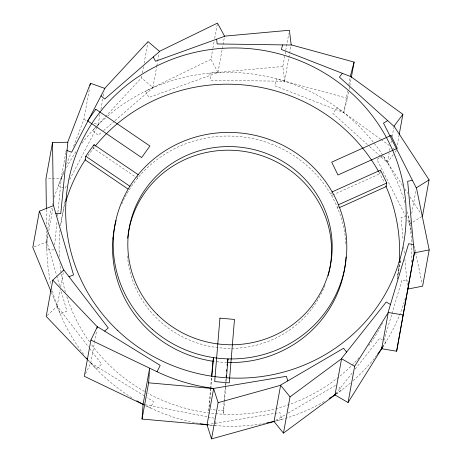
<?xml version="1.0" encoding="UTF-8"?>
<svg xmlns="http://www.w3.org/2000/svg" width="462" height="462" viewBox="0 0 462 462"><rect width="100%" height="100%" fill="white"/><g stroke="black" fill="none" stroke-linecap="round" stroke-linejoin="round"><path stroke-width="0.35" stroke-dasharray="2.31 1.73" d="M208.685 410.758L210.464 389.218M210.522 388.502L211.475 377.015M209.344 407.132L210.828 389.183M210.886 388.467L211.833 376.98M215.569 421.332L215.217 425.566L208.76 424.988M225.375 386.203L223.059 414.206L223.718 410.579L225.733 386.168M225.433 385.487L225.964 379.025M225.797 385.452L226.328 378.99M54.678 244.883L57.017 221.327M57.513 216.326L61.273 178.494L46.656 178.678M46.778 241.926L48.042 234.956M48.805 230.775L53.113 207.08M61.088 178.494L65.777 152.708M65.904 152.01L66.407 149.22M60.834 223.874L65.015 200.872M65.055 200.358L65.309 198.966M73.516 146.339L83.882 119.502L89.709 87.439M57.121 306.358L60.164 289.628M60.672 286.838L63.329 272.205M93.653 147.135L93.434 148.348L136.325 177.489M98.123 124.625L100.15 113.473M100.912 109.292L102.812 98.833M103.321 96.044L104.077 91.863M105.428 116.742L141.453 77.847L141.828 75.756M142.336 72.967L143.474 66.695M144.109 63.207L147.909 42.296M90.731 363.08L94.404 342.868M94.531 342.169L96.685 330.318M152.882 87.589L156.682 66.678M156.809 65.985L157.571 61.798M157.698 61.105L159.09 53.436M137.514 178.297L138.063 175.277M210.891 59.344L145.588 91.147L148.92 97.476L218.052 72.551L210.891 59.344L212.791 48.891M212.918 48.192L214.183 41.222M214.691 38.433L217.475 23.1M217.972 72.395L222.153 49.394M222.274 48.695L222.909 45.212M223.036 44.514L224.301 37.543M208.945 410.499L209.165 409.286M282.825 66.499L209.812 73.14L210.574 80.186L284.615 81.266L282.825 66.499L284.979 54.649M285.106 53.95L285.608 51.161M285.735 50.468L288.779 33.738M284.592 81.093L288.773 58.091M288.9 57.392L289.535 53.91M289.657 53.211L291.054 45.547M343.757 112.509L347.684 90.898M348.822 84.627L350.086 77.656M347.534 98.337L276.674 78.921L274.763 85.73L343.711 112.676L347.534 98.337L348.677 92.065M349.185 89.276L349.688 86.486M349.815 85.793L351.207 78.124M332.149 191.892L331.491 195.518L332.796 194.929M337.757 208.374L338.305 205.353M380.388 170.755L379.839 173.776L333.448 194.635M387.468 162.393L389.114 153.332M389.622 150.543L390.251 147.06M391.014 142.879L391.395 140.789M392.151 136.608L393.797 127.547M397.297 144.987L399.076 135.233M397.863 274.723L400.398 260.782M397.193 278.713L400.866 258.501M409.823 224.018L410.585 219.837M411.723 213.565L415.777 191.262M383.968 340.442L391.764 314.316M391.972 313.629L402.021 279.943L408.558 281.115M64.195 170.449L58.224 185.92L65.061 188.467L67.054 184.638M66.516 164.449L70.929 153.02M85.539 373.781L90.806 362.918L143.861 395.622M69.71 179.539L96.968 127.235M97.297 126.6L98.296 124.682L93.376 122.915M382.859 346.852L385.92 341.955L384.211 340.939M393.347 154.51L387.358 162.537L380.942 156.751M395.01 152.275L396.286 150.566L394.536 149.295M335.724 393.751L353.037 371.881M355.255 369.08L379.666 338.236L383.645 340.604M95.114 127.876L92.671 130.509L98.129 135.274L101.392 132.45M97.066 125.768L104.938 117.267M47.234 315.431L57.253 306.237L88.6 347.135M103.563 130.561L114.432 121.142M114.974 120.674L153.02 87.705L141.453 77.847M336.307 393.994L341.482 390.165L337.901 385.649M421.881 216.511L409.673 224.116L407.074 218.982M275.779 420.31L285.672 414.524M288.149 413.08L336.388 384.881M34.09 246.904L46.945 241.863L56.549 275.15M275.687 421.073L281.895 419.346L279.81 412.543L214.056 423.492M206.988 424.67L213.346 423.608M54.181 249.878L46.881 249.884L46.639 231.15M223.718 410.579L218.249 410.239M215.523 410.002L210.978 409.517M145.189 404.672L207.328 416.851M208.033 416.99L214.385 418.237M83.882 119.502L86.596 120.478M145.259 405.492L150.445 407.975L153.621 401.634L146.91 397.499M380.63 139.224L337.144 107.715L332.819 113.369L369.178 146.148M381.11 139.57L389.911 145.946M392.787 148.031L393.965 148.885M369.716 146.627L380.411 156.272M88.254 360.487L96.333 368.953L101.663 364.177L89.039 347.707M402.581 185.58L383.062 155.63L376.9 159.367L405.451 215.777M404.781 188.958L407.657 193.37M409.898 196.806L420.541 213.132M51.386 292.446L60.181 313.773L66.955 311.209L60.753 289.714M56.751 275.843L59.552 285.551M411.128 230.376L408.212 216.199L401.056 217.504L403.095 239.697M411.267 231.04L411.711 233.2M414.322 245.882L415.488 251.565M415.633 252.246L422.176 284.049M403.753 246.858L404.406 254.013M404.868 259.026L407.299 285.51M46.356 209.592L46.575 226.155M325.046 285.146A102.298 98.995 10.3 0 1 214.16 347.124A102.298 98.995 10.3 0 1 127.339 254.117M226.975 362.497A116.915 113.138 10.3 0 1 214.507 361.463M121.754 204.042A116.915 113.138 10.3 0 1 249.133 137.901A116.915 113.138 10.3 0 1 345.94 243.913M382.49 323.157A170.426 164.922 10.3 0 1 367.891 346.806M359.101 357.64A170.426 164.922 10.3 0 1 147.892 393.353M144.554 391.505A170.426 164.922 10.3 0 1 91.078 344.069M89.524 341.92A170.426 164.922 10.3 0 1 66.638 296.061M65.465 292.186A170.426 164.922 10.3 0 1 59.91 263.542M59.361 256.624A170.426 164.922 10.3 0 1 60.031 230.111M60.534 225.976A170.426 164.922 10.3 0 1 65.338 203.159M87.959 155.746A170.426 164.922 10.3 0 1 94.75 146.691M378.915 172.095A170.426 164.922 10.3 0 1 384.419 182.877M398.925 265.91A170.426 164.922 10.3 0 1 397.124 279.244M405.411 297.834A182.675 176.779 10.3 0 1 382.819 346.76M376.674 355.37A182.675 176.779 10.3 0 1 353.107 380.734M350.421 383.056A182.675 176.779 10.3 0 1 336.307 393.872M324.255 401.507A182.675 176.779 10.3 0 1 275.797 420.946M265.217 423.204A182.675 176.779 10.3 0 1 208.657 424.878M198.475 423.354A182.675 176.779 10.3 0 1 145.374 405.463M131.832 397.776A182.675 176.779 10.3 0 1 88.571 360.32M83.639 354.198A182.675 176.779 10.3 0 1 51.981 288.941M50.71 283.449A182.675 176.779 10.3 0 1 47.442 233.148M47.84 228.956A182.675 176.779 10.3 0 1 51.363 208.229M52.2 204.828A182.675 176.779 10.3 0 1 52.553 203.471M54.279 197.395A182.675 176.779 10.3 0 1 63.999 172.58M66.528 167.556A182.675 176.779 10.3 0 1 76.27 151.247M82.022 143.22A182.675 176.779 10.3 0 1 105.596 117.856M107.738 115.997A182.675 176.779 10.3 0 1 404.874 202.841M407.218 211.706A182.675 176.779 10.3 0 1 411.417 263.346"/><path stroke-width="0.69" d="M208.044 424.924L142.03 419.063L143.07 404.256M142.03 419.063L148.62 382.819L149.642 368.191L143.058 404.435M211.532 376.293L213.438 357.594L211.896 376.259M226.143 376.871L226.264 375.433M226.617 371.125L226.738 369.687M227.09 365.378L227.212 363.946M226.386 378.268L227.991 358.882L227.552 361.301M382.126 346.633L381.508 348.695L396.627 351.23L407.94 288.305M396.627 351.23L414.391 252.812L407.807 289.056M68.977 276.692L73.545 274.965L53.534 205.619L39.391 211.169L32.802 247.413L51.149 291.874M55.844 213.64L60.765 213.635L67.856 142.25L52.547 142.446L45.957 178.69L46.35 208.893M104.655 331.156L108.252 327.933L63.843 269.993L52.778 280.145L46.194 316.389L87.763 359.967M90.09 85.349L90.465 83.258L104.88 88.438L71.645 152.223L67.036 150.502M138.173 174.671L94.092 144.721L88.929 151.675L85.811 156.283L85.152 159.91L128.038 189.05M93.873 145.928L94.092 144.721M90.904 340.061L157.034 371.731L160.204 365.39L97.395 326.674L90.904 340.061L84.321 376.305L143.965 404.868M112.93 238.958L113.588 235.337M97.06 328.228L97.315 326.836L52.778 280.145M207.04 424.838L213.623 388.594L148.62 382.819M275 421.263L211.538 438.9L218.128 402.656L213.571 388.427A182.675 176.779 10.3 0 1 157.034 371.731M274.035 421.535L280.619 385.291L218.128 402.656M273.92 421.39L283.449 433.125L290.038 396.881L341.58 358.72L334.996 394.964M351.334 77.425L354.123 62.093L291.181 44.849M332.149 191.892L380.497 170.149L386.763 183.004L386.105 186.631L339.068 207.785M335.724 393.751L334.84 394.877L348.053 402.529L354.643 366.285L388.276 312.479L381.687 348.723M399.197 134.534L402.876 114.322L350.34 76.265M422.493 216.129L429.077 179.885L394.051 126.149M416.412 187.774L429.198 249.925L422.609 286.169L407.628 289.091M354.123 62.093L350.294 76.432L281.352 49.486L282.64 44.901M67.677 142.25L90.465 83.258M348.053 402.529L382.478 347.464M402.876 114.322L393.947 126.293L339.408 77.125L342.325 73.314M104.712 88.381L148.036 41.603L159.609 51.461L104.718 99.03L101.039 95.819M283.449 433.125L335.735 394.415M429.077 179.885L416.256 187.872L383.489 123.123L387.641 120.605M159.471 51.346L217.475 23.1L224.642 36.307L155.509 61.232L153.257 56.965M338.415 204.747L386.763 183.004M429.198 249.925L414.212 252.847L407.646 181.26L412.468 180.382M213.571 388.427L286.4 376.299L287.803 380.884M224.555 36.151L289.408 30.255L291.199 45.022L217.163 43.942L216.643 39.189M403.216 314.986L388.097 312.451L408.61 243.699L413.455 244.571M354.643 366.285L341.424 358.633L386.249 301.992L390.465 304.498M85.811 156.283L129.886 186.238M290.038 396.881L280.509 385.146L343.595 348.273L346.61 352.079M39.391 211.169L63.71 270.114M206.988 424.67L211.538 438.9M52.547 142.446L53.361 205.682M127.674 238.207A102.298 98.995 10.3 0 1 247.592 151.998A102.298 98.995 10.3 0 1 328.153 275.716M345.963 256.947A116.915 113.138 10.3 0 1 227.333 362.508M213.126 361.267A116.915 113.138 10.3 0 1 116.083 220.403M65.719 201.859A170.426 164.922 10.3 0 1 85.614 159.205M95.195 146.142A170.426 164.922 10.3 0 1 378.667 171.65M385.862 186.071A170.426 164.922 10.3 0 1 399.185 262.751M382.034 347.926A182.675 176.779 10.3 0 1 377.529 354.244M335.718 394.277A182.675 176.779 10.3 0 1 329.146 398.567M274.393 421.28A182.675 176.779 10.3 0 1 266.638 422.938M207.975 424.797A182.675 176.779 10.3 0 1 199.827 423.59M143.555 404.516A182.675 176.779 10.3 0 1 136.775 400.756M87.653 359.222A182.675 176.779 10.3 0 1 86.746 358.119M219.929 318.145L214.691 381.589L229.244 382.877L234.482 319.438L219.929 318.145M95.83 109.251L87.543 120.819L141.638 157.571L149.925 146.009L95.83 109.251M391.025 135.458L331.693 162.145L337.959 175L397.291 148.314L391.025 135.458M117.798 330.607A170.426 164.922 10.3 0 0 401.178 254.672A170.426 164.922 10.3 0 0 188.837 53.875A170.426 164.922 10.3 0 0 117.798 330.607M152.483 329.504A116.915 113.138 10.3 0 0 344.421 269.704A116.915 113.138 10.3 0 0 193.122 137.803A116.915 113.138 10.3 0 0 152.483 329.504M157.675 314.859A102.298 98.995 10.3 0 0 328.696 272.522A102.298 98.995 10.3 0 0 203.661 149.63A102.298 98.995 10.3 0 0 157.675 314.859"/></g></svg>
